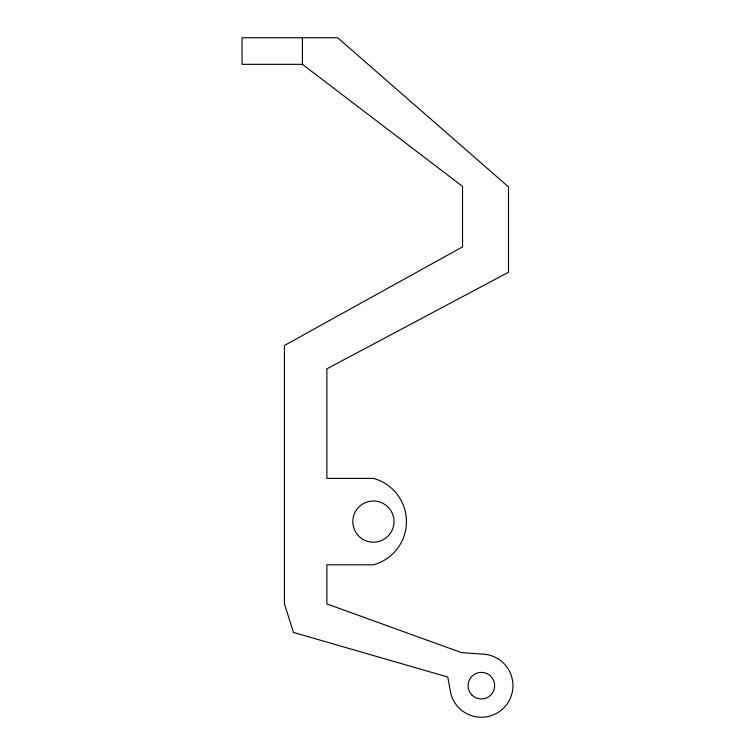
<?xml version="1.0" encoding="UTF-8"?>
<svg xmlns="http://www.w3.org/2000/svg" width="755" height="755" viewBox="0 0 755 755"><rect width="100%" height="100%" fill="white"/><g stroke="black" fill="none" stroke-linecap="round" stroke-linejoin="round"><path stroke-width="1.13" d="M302.434 64.335L242.053 64.335L242.053 37.75L337.664 37.75L508.492 186.891L508.492 272.234L326.877 368.846L326.877 478.406L373.404 478.406A44.762 44.762 0 0 1 373.404 564.806L326.877 564.806L326.877 603.924L461.55 652.631L481.36 654.066A31.587 31.587 0 0 1 512.824 682.907A31.587 31.587 0 0 1 486.843 716.769A31.587 31.587 0 0 1 450.848 693.836L447.791 677.046L293.516 632.435L284.427 603.924L284.427 345.469L462.532 246.885L462.532 186.4L302.434 64.335L302.434 37.75M471.96 695.062A13.297 13.297 0 0 0 494.195 689.098A13.297 13.297 0 0 0 477.915 672.818A13.297 13.297 0 0 0 471.96 695.062M363.108 539.447A20.602 20.602 0 0 0 394.006 521.611A20.602 20.602 0 0 0 363.108 503.764A20.602 20.602 0 0 0 363.108 539.447"/></g></svg>
